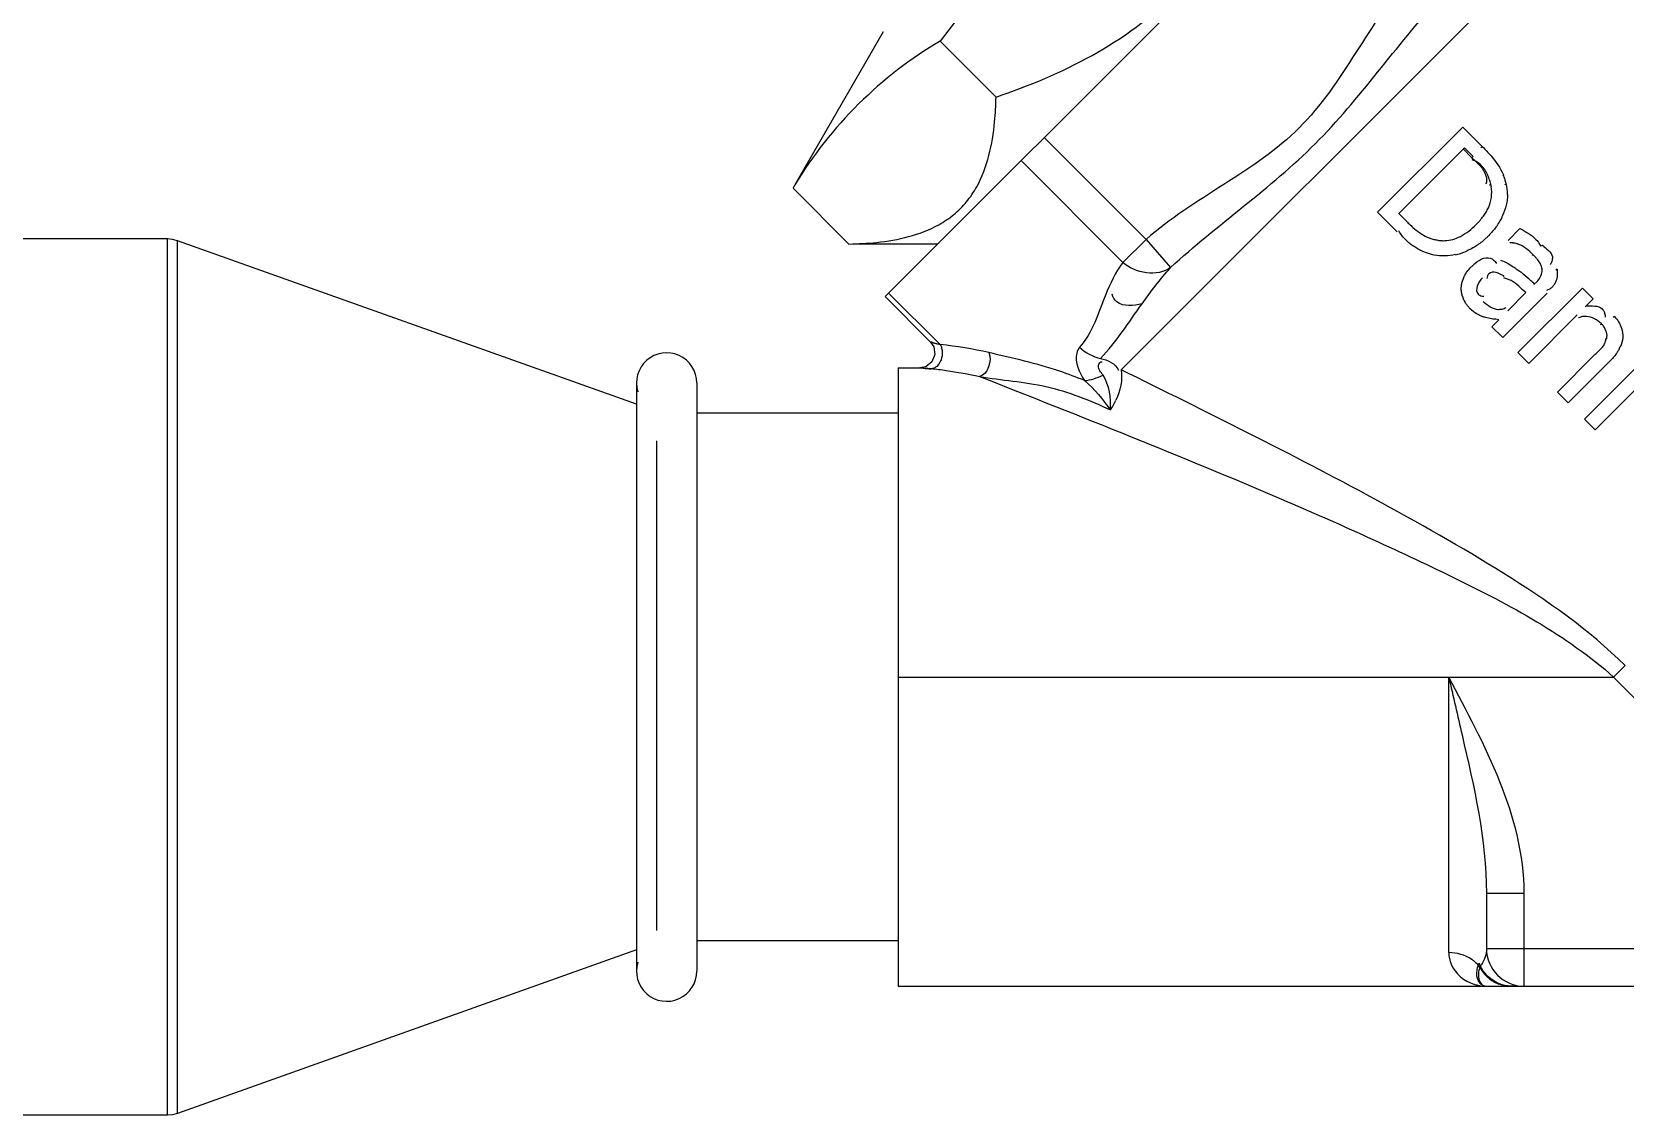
# Model space of a CAD drawing. Header units: millimetres. Extents: x 0 to 10500, y 0 to 7425.
# Drawn here: x 2671.8 to 2777.4, y 4685.1 to 4757 of the extents above; entities that cross this region are included whole.
import ezdxf

# ---------------------------------------------------------------- set-up
doc = ezdxf.new("R2010")
doc.units = ezdxf.units.MM
doc.header["$LTSCALE"] = 577.5
doc.layers.get('0').update_dxf_attribs({"linetype": 'CONTINUOUS'})

msp = doc.modelspace()

# ---------------------------------------------------------------- linework, layer by layer
at = {"color": 6, "linetype": 'Continuous'}
for p, q in [((2766.98, 4778.04), (2728.33, 4739.4)), ((2774.17, 4764.73), (2743.98, 4734.54)), ((2728.21, 4756.95), (2722.36, 4746.81)), ((2735.69, 4752.63), (2731.98, 4756.34)), ((2766.63, 4750.64), (2760.98, 4744.99)), ((2766.63, 4750.64), (2767.92, 4749.35)), ((2745.63, 4743.19), (2738.88, 4749.94)), ((2762.38, 4744.89), (2766.75, 4749.26)), ((2767.24, 4748.6), (2766.67, 4749.18)), ((2766.75, 4749.26), (2767.32, 4748.69)), ((2767.92, 4749.35), (2767.82, 4749.26)), ((2744.1, 4741.66), (2737.35, 4748.41)), ((2767.24, 4748.6), (2767.32, 4748.69)), ((2768.41, 4746.78), (2768.49, 4746.86)), ((2769.42, 4746.81), (2769.51, 4746.89)), ((2722.23, 4746.59), (2725.94, 4742.88)), ((2762.28, 4743.69), (2760.98, 4744.99)), ((2762.96, 4744.33), (2762.39, 4744.9)), ((2762.28, 4743.69), (2762.28, 4743.69)), ((2762.95, 4744.32), (2762.96, 4744.33)), ((2767.52, 4744.18), (2767.48, 4744.14)), ((2770.42, 4743.91), (2769.63, 4743.12)), ((2680.76, 4743.22), (2652.1, 4743.22)), ((2680.76, 4685.12), (2680.76, 4743.22)), ((2681.1, 4743.19), (2680.76, 4743.22)), ((2681.43, 4743.1), (2681.1, 4743.19)), ((2681.43, 4685.24), (2681.43, 4743.1)), ((2711.85, 4732.26), (2681.43, 4743.1)), ((2731.82, 4742.88), (2726.36, 4742.88)), ((2744.1, 4741.66), (2745.63, 4743.19)), ((2745.63, 4743.19), (2747.26, 4741.32)), ((2764.89, 4743.13), (2764.91, 4743.15)), ((2768.3, 4743.39), (2768.25, 4743.35)), ((2771.91, 4742.81), (2771.84, 4742.73)), ((2764.22, 4742.3), (2763.98, 4742.39)), ((2764.48, 4742.21), (2764.22, 4742.3)), ((2764.74, 4742.15), (2764.48, 4742.21)), ((2764.74, 4742.15), (2764.74, 4742.14)), ((2769.18, 4741.8), (2769.14, 4741.76)), ((2771.28, 4742.18), (2771.22, 4742.12)), ((2767.14, 4741.32), (2767.13, 4741.3)), ((2767.91, 4740.61), (2767.93, 4740.63)), ((2769.34, 4740.73), (2769.37, 4740.76)), ((2771.88, 4741.3), (2771.82, 4741.24)), ((2772.88, 4741.21), (2772.81, 4741.15)), ((2728.33, 4739.4), (2731.35, 4736.38)), ((2728.57, 4739.63), (2731.99, 4736.21)), ((2766.53, 4739.84), (2766.53, 4739.96)), ((2766.53, 4739.96), (2766.53, 4739.96)), ((2769.28, 4736.69), (2772.22, 4739.63)), ((2770.82, 4739.66), (2769.61, 4738.45)), ((2774.56, 4739.96), (2770.28, 4735.68)), ((2771.53, 4740.37), (2771.35, 4740.19)), ((2774.56, 4739.96), (2775.27, 4739.25)), ((2767.06, 4738.66), (2767.07, 4738.67)), ((2767.98, 4739.07), (2767.99, 4739.08)), ((2774.74, 4738.72), (2775.27, 4739.25)), ((2768.13, 4738.01), (2768.13, 4738.01)), ((2768.23, 4737.98), (2768.13, 4738.01)), ((2768.33, 4737.96), (2768.23, 4737.98)), ((2768.44, 4737.94), (2768.33, 4737.96)), ((2768.63, 4737.91), (2768.44, 4737.94)), ((2769.02, 4737.86), (2768.56, 4737.4)), ((2769.28, 4736.69), (2768.56, 4737.4)), ((2768.83, 4737.89), (2768.63, 4737.91)), ((2769.02, 4737.86), (2768.83, 4737.89)), ((2771, 4734.97), (2774.21, 4738.18)), ((2775.82, 4737.59), (2775.76, 4737.53)), ((2776.68, 4738.07), (2776.61, 4738)), ((2731.35, 4736.38), (2731.56, 4736.06)), ((2776.17, 4736.61), (2776.11, 4736.56)), ((2731.64, 4735.55), (2731.44, 4735.07)), ((2731.56, 4736.06), (2731.64, 4735.55)), ((2771, 4734.97), (2770.28, 4735.68)), ((2775.35, 4735.52), (2772.9, 4733.07)), ((2729.2, 4734.67), (2729.2, 4693.67)), ((2729.2, 4734.67), (2730.65, 4734.67)), ((2731.04, 4734.75), (2730.64, 4734.67)), ((2731.44, 4735.07), (2731.04, 4734.75)), ((2773.61, 4732.35), (2776.41, 4735.14)), ((2778.38, 4734.96), (2774.69, 4731.27)), ((2775.41, 4730.56), (2779.1, 4734.25)), ((2711.85, 4733.66), (2711.85, 4694.68)), ((2715.85, 4733.66), (2715.85, 4694.68)), ((2773.61, 4732.35), (2772.9, 4733.07)), ((2743.28, 4731.88), (2743.41, 4732.09)), ((2743.41, 4732.09), (2743.53, 4732.31)), ((2743.53, 4732.31), (2743.64, 4732.54)), ((2729.2, 4731.67), (2715.85, 4731.67)), ((2775.41, 4730.56), (2774.69, 4731.27)), ((2713.18, 4729.84), (2713.18, 4697.36)), ((2729.2, 4714.17), (2776.63, 4714.17)), ((2765.7, 4695.9), (2765.7, 4714.17)), ((2776.63, 4714.17), (2777.39, 4714.93)), ((2780.7, 4710.1), (2776.63, 4714.17)), ((2768.2, 4699.85), (2768.2, 4696.17)), ((2768.2, 4699.85), (2770.7, 4699.85)), ((2770.7, 4693.67), (2770.7, 4699.85)), ((2729.2, 4696.67), (2715.85, 4696.67)), ((2768.2, 4696.17), (2783.2, 4696.17)), ((2711.85, 4696.08), (2681.43, 4685.24)), ((2729.2, 4693.67), (2768.2, 4693.67)), ((2768.31, 4693.67), (2785.7, 4693.67)), ((2680.76, 4685.12), (2652.1, 4685.12)), ((2681.1, 4685.15), (2680.76, 4685.12)), ((2681.43, 4685.24), (2681.1, 4685.15))]:
    msp.add_line(p, q, dxfattribs=at)
at = {"color": 2, "linetype": 'Continuous'}
for p, q in [((2768.2, 4693.67), (2768.31, 4693.67)), ((2769.86, 4693.68), (2770.12, 4693.68)), ((2770.12, 4693.68), (2769.9, 4693.67))]:
    msp.add_line(p, q, dxfattribs=at)
at = {"color": 6, "linetype": 'Continuous'}
for centre, radius, start, end in [((2811.73, 4695.36), 100.39, 127.4011, 142.5989), ((2755.51, 4726.97), 38.63, 149.097, 149.476), ((2766.46, 4746.36), 2.09, 9.0954, 14.0059), ((2766.13, 4746.1), 3.47, 17.9296, 23.3263), ((2766.49, 4746.22), 3.09, 12.5463, 17.9215), ((2766.16, 4746.17), 3.43, 0.1102, 12.227), ((2728.91, 4749.66), 6.25, 309.5552, 320.4448), ((2764.9, 4746.88), 4.87, 322.9173, 324.8232), ((2764.61, 4747.08), 5.22, 313.3588, 315.003), ((2769.83, 4741.57), 1.39, 84.3234, 92.9786), ((2765.29, 4746.1), 4.02, 282.368, 291.8137), ((2760.78, 4728.88), 15.53, 50.5677, 51.6051), ((2755.48, 4722.4), 23.9, 49.0361, 50.6321), ((2768.44, 4739.99), 1.92, 197.4358, 210.5636), ((2755.34, 4722.23), 24.12, 48.2706, 49.0347), ((2769, 4740.6), 2.74, 225.0073, 233.6014), ((2768.93, 4740.5), 2.62, 233.5552, 242.4466), ((2775.07, 4738.01), 1, 12.856, 16.5864), ((2713.85, 4733.67), 2, 0, 197.0554), ((2774.77, 4737.14), 2.54, 330.9226, 334.4216), ((2729.48, 4712.89), 21.79, 82.3217, 85.0067), ((2770.7, 4696.17), 2.5, 180, 270), ((2713.85, 4694.67), 2, 162.9446, 360), ((2765.84, 4693.41), 2.46, 50.6649, 55.8936), ((2765.91, 4693.49), 2.35, 40.8763, 50.7065), ((2765.97, 4693.55), 2.26, 37.258, 40.8313), ((2765.26, 4696.6), 3.02, 328.4481, 330.2352), ((2765.19, 4696.64), 3.1, 326.2699, 328.4471), ((2769.94, 4696.11), 2.48, 208.8167, 228.6332), ((2769.87, 4696.03), 2.37, 228.6377, 249.0895), ((2768.19, 4696.41), 2.73, 252.628, 255.3697), ((2768.2, 4696.43), 2.75, 255.3696, 258.1349), ((2768.2, 4696.46), 2.79, 258.1444, 267.4714), ((2768.2, 4696.47), 2.79, 267.4645, 269.9974), ((2769.84, 4695.97), 2.3, 249.1208, 269.9782)]:
    msp.add_arc(centre, radius, start, end, dxfattribs=at)
at = {"color": 2, "linetype": 'Continuous'}
for centre, radius, start, end in [((2770.05, 4696.13), 2.52, 201.7295, 207.9148), ((2768.24, 4822.66), 128.99, 270.0319, 270.2704), ((2767.82, 4911.72), 218.05, 270.2694, 270.418), ((2768.25, 4859.54), 165.87, 270.3999, 270.5179)]:
    msp.add_arc(centre, radius, start, end, dxfattribs=at)
at = {"color": 6, "linetype": 'Continuous'}
for points in [[(2735.69, 4752.63), (2740.03, 4754.08), (2748.66, 4758.43), (2753.01, 4767.06), (2754.46, 4771.4)], [(2731.98, 4756.34), (2728.09, 4754.05), (2724.68, 4750.68), (2722.36, 4746.81)], [(2767.24, 4748.6), (2767.6, 4748.25), (2768.03, 4747.9), (2768.16, 4747.41)], [(2768.51, 4748.72), (2768.83, 4748.35), (2769.12, 4747.93), (2769.32, 4747.48)], [(2733.73, 4745.68), (2733.99, 4745.99), (2734.21, 4746.33), (2734.41, 4746.68)], [(2768.33, 4745.29), (2768.52, 4745.72), (2768.6, 4746.22), (2768.52, 4746.69)], [(2769.59, 4746.17), (2769.59, 4745.69), (2769.47, 4745.2), (2769.27, 4744.77)], [(2731.89, 4744.16), (2732.24, 4744.36), (2732.58, 4744.58), (2732.89, 4744.84)], [(2727.77, 4742.99), (2729.19, 4743.14), (2730.64, 4743.47), (2731.89, 4744.16)], [(2763.44, 4743.88), (2763.73, 4743.64), (2764.05, 4743.43), (2764.4, 4743.29)], [(2766.47, 4743.39), (2766.86, 4743.59), (2767.21, 4743.87), (2767.52, 4744.18)], [(2770.42, 4743.91), (2770.79, 4743.71), (2771.16, 4743.51), (2771.46, 4743.21)], [(2725.94, 4742.88), (2726.55, 4742.9), (2727.16, 4742.93), (2727.77, 4742.99)], [(2765.43, 4743.11), (2765.79, 4743.12), (2766.15, 4743.22), (2766.47, 4743.39)], [(2771.28, 4742.18), (2771.01, 4742.45), (2770.71, 4742.72), (2770.35, 4742.86)], [(2771.91, 4742.81), (2772.15, 4742.57), (2772.52, 4742.36), (2772.57, 4742.03)], [(2744.1, 4741.66), (2743.6, 4741.01), (2743.25, 4740.25), (2742.95, 4739.49)], [(2747.26, 4741.32), (2746.42, 4740.68), (2744.87, 4740.94), (2744.1, 4741.66)], [(2766.15, 4742.18), (2765.69, 4742.08), (2765.2, 4742.06), (2764.74, 4742.15)], [(2767.31, 4741.48), (2767.62, 4741.76), (2768.08, 4742.09), (2768.47, 4741.94)], [(2745.37, 4738.92), (2745.96, 4739.75), (2746.58, 4740.56), (2747.26, 4741.32)], [(2767.93, 4740.63), (2767.67, 4740.37), (2767.39, 4739.82), (2767.65, 4739.56)], [(2769.37, 4740.76), (2769.07, 4740.92), (2768.6, 4741.15), (2768.36, 4740.91)], [(2770.82, 4739.66), (2770.49, 4739.93), (2770.2, 4740.26), (2769.83, 4740.46)], [(2742.95, 4739.49), (2742.46, 4738.3), (2742.09, 4736.99), (2741.23, 4736.04)], [(2742.62, 4735.3), (2743.66, 4736.39), (2744.48, 4737.69), (2745.37, 4738.92)], [(2767.99, 4739.08), (2768.26, 4738.81), (2768.61, 4738.57), (2768.99, 4738.55)], [(2774.81, 4738.78), (2775.17, 4738.76), (2775.62, 4738.84), (2775.88, 4738.58)], [(2775.82, 4737.59), (2775.56, 4737.85), (2775.2, 4738.05), (2774.84, 4738.08)], [(2777.16, 4737.31), (2777.3, 4736.91), (2777.25, 4736.42), (2777.06, 4736.04)], [(2732.12, 4735.72), (2732.14, 4735.38), (2732.02, 4735), (2731.76, 4734.77)], [(2735.21, 4735.68), (2734.15, 4735.92), (2733.08, 4736.11), (2731.99, 4736.21)], [(2735.21, 4735.68), (2735.44, 4735.16), (2735.15, 4734.23), (2734.6, 4734.1)], [(2741.23, 4736.04), (2741.61, 4735.67), (2742.1, 4735.4), (2742.62, 4735.3)], [(2742.62, 4735.3), (2743.08, 4735.2), (2743.65, 4734.96), (2743.8, 4734.51)], [(2732.39, 4734.49), (2733.13, 4734.39), (2733.87, 4734.26), (2734.6, 4734.1)], [(2741.55, 4733.83), (2741.98, 4733.85), (2742.39, 4734.01), (2742.78, 4734.19)], [(2743.28, 4731.88), (2743.32, 4732.67), (2743.2, 4733.53), (2742.78, 4734.19)], [(2743.98, 4734.54), (2744.1, 4733.87), (2743.91, 4733.16), (2743.64, 4732.54)], [(2741.55, 4733.83), (2742.22, 4733.27), (2742.76, 4732.57), (2743.28, 4731.88)], [(2770.7, 4699.85), (2770.7, 4704.91), (2768.06, 4709.7), (2765.7, 4714.17)], [(2768.2, 4696.17), (2768.2, 4695.8), (2768.07, 4695.42), (2767.88, 4695.1)], [(2767.22, 4695.44), (2766.78, 4695.74), (2766.23, 4695.9), (2765.7, 4695.9)]]:
    msp.add_open_spline(points, degree=3, dxfattribs=at)
for points, knots in [([(2763.18, 4760.75), (2760.43, 4757.59), (2756.97, 4749.41), (2748.78, 4745.95), (2745.63, 4743.19)], [0, 0, 0, 0, 0.500014, 1, 1, 1, 1]), ([(2747.26, 4741.32), (2750.35, 4744.18), (2757.42, 4748.95), (2762.19, 4756.03), (2765.05, 4759.11)], [0, 0, 0, 0, 0.499981, 1, 1, 1, 1]), ([(2734.41, 4746.68), (2735.13, 4747.98), (2735.57, 4750.05), (2735.68, 4752.08), (2735.69, 4752.63)], [0, 0, 0, 0, 0.730518, 1, 1, 1, 1]), ([(2767.92, 4749.35), (2768.02, 4749.25), (2768.22, 4749.04), (2768.42, 4748.83), (2768.51, 4748.72)], [0, 0, 0, 0, 0.499869, 1, 1, 1, 1]), ([(2767.86, 4748.09), (2767.78, 4748.17), (2767.59, 4748.32), (2767.37, 4748.42), (2767.26, 4748.46)], [0, 0, 0, 0, 0.487363, 1, 1, 1, 1]), ([(2768.26, 4747.5), (2768.21, 4747.61), (2768.09, 4747.82), (2767.94, 4748.01), (2767.86, 4748.09)], [0, 0, 0, 0, 0.50249, 1, 1, 1, 1]), ([(2768.16, 4747.41), (2768.19, 4747.33), (2768.22, 4747.14), (2768.19, 4746.94), (2768.17, 4746.85)], [0, 0, 0, 0, 0.476399, 1, 1, 1, 1]), ([(2768.49, 4746.86), (2768.46, 4746.97), (2768.39, 4747.19), (2768.31, 4747.4), (2768.26, 4747.5)], [0, 0, 0, 0, 0.49718, 1, 1, 1, 1]), ([(2767.52, 4744.18), (2767.61, 4744.27), (2767.78, 4744.45), (2767.93, 4744.64), (2768, 4744.73)], [0, 0, 0, 0, 0.500184, 1, 1, 1, 1]), ([(2768, 4744.73), (2768.06, 4744.82), (2768.18, 4745), (2768.28, 4745.19), (2768.33, 4745.29)], [0, 0, 0, 0, 0.499315, 1, 1, 1, 1]), ([(2769.27, 4744.77), (2769.22, 4744.64), (2769.1, 4744.41), (2768.95, 4744.18), (2768.88, 4744.08)], [0, 0, 0, 0, 0.49884, 1, 1, 1, 1]), ([(2762.86, 4743.15), (2762.77, 4743.24), (2762.6, 4743.43), (2762.46, 4743.64), (2762.39, 4743.75)], [0, 0, 0, 0, 0.500475, 1, 1, 1, 1]), ([(2762.96, 4744.33), (2763.04, 4744.25), (2763.2, 4744.1), (2763.36, 4743.95), (2763.44, 4743.88)], [0, 0, 0, 0, 0.499828, 1, 1, 1, 1]), ([(2768.78, 4743.94), (2768.71, 4743.85), (2768.55, 4743.66), (2768.38, 4743.48), (2768.3, 4743.39)], [0, 0, 0, 0, 0.501407, 1, 1, 1, 1]), ([(2763.4, 4742.71), (2763.3, 4742.77), (2763.11, 4742.91), (2762.94, 4743.06), (2762.86, 4743.15)], [0, 0, 0, 0, 0.501154, 1, 1, 1, 1]), ([(2763.98, 4742.39), (2763.88, 4742.44), (2763.68, 4742.53), (2763.49, 4742.65), (2763.4, 4742.71)], [0, 0, 0, 0, 0.498965, 1, 1, 1, 1]), ([(2764.4, 4743.29), (2764.48, 4743.26), (2764.65, 4743.2), (2764.82, 4743.16), (2764.91, 4743.15)], [0, 0, 0, 0, 0.501105, 1, 1, 1, 1]), ([(2764.91, 4743.15), (2764.99, 4743.13), (2765.17, 4743.11), (2765.34, 4743.1), (2765.43, 4743.11)], [0, 0, 0, 0, 0.498739, 1, 1, 1, 1]), ([(2767.6, 4742.81), (2767.47, 4742.72), (2767.21, 4742.56), (2766.93, 4742.43), (2766.78, 4742.37)], [0, 0, 0, 0, 0.49801, 1, 1, 1, 1]), ([(2768.19, 4743.29), (2768.1, 4743.2), (2767.91, 4743.03), (2767.71, 4742.88), (2767.6, 4742.81)], [0, 0, 0, 0, 0.498901, 1, 1, 1, 1]), ([(2770.35, 4742.86), (2770.29, 4742.88), (2770.16, 4742.92), (2770.03, 4742.95), (2769.96, 4742.95)], [0, 0, 0, 0, 0.495718, 1, 1, 1, 1]), ([(2771.46, 4743.21), (2771.52, 4743.15), (2771.65, 4743), (2771.75, 4742.84), (2771.8, 4742.75)], [0, 0, 0, 0, 0.491718, 1, 1, 1, 1]), ([(2768.47, 4741.94), (2768.54, 4741.92), (2768.7, 4741.82), (2768.81, 4741.68), (2768.86, 4741.6)], [0, 0, 0, 0, 0.447614, 1, 1, 1, 1]), ([(2769.18, 4741.8), (2769.3, 4741.76), (2769.56, 4741.64), (2769.79, 4741.5), (2769.91, 4741.42)], [0, 0, 0, 0, 0.498821, 1, 1, 1, 1]), ([(2771.55, 4741.9), (2771.5, 4741.95), (2771.42, 4742.05), (2771.33, 4742.14), (2771.28, 4742.18)], [0, 0, 0, 0, 0.503674, 1, 1, 1, 1]), ([(2771.88, 4741.3), (2771.86, 4741.41), (2771.76, 4741.63), (2771.62, 4741.81), (2771.55, 4741.9)], [0, 0, 0, 0, 0.492945, 1, 1, 1, 1]), ([(2772.5, 4741.65), (2772.49, 4741.63), (2772.46, 4741.58), (2772.44, 4741.54), (2772.42, 4741.52)], [0, 0, 0, 0, 0.480746, 1, 1, 1, 1]), ([(2772.53, 4741.72), (2772.52, 4741.71), (2772.51, 4741.69), (2772.5, 4741.66), (2772.5, 4741.65)], [0, 0, 0, 0, 0.489415, 1, 1, 1, 1]), ([(2772.57, 4742.03), (2772.57, 4741.98), (2772.57, 4741.87), (2772.55, 4741.78), (2772.53, 4741.72)], [0, 0, 0, 0, 0.465715, 1, 1, 1, 1]), ([(2766.61, 4740.42), (2766.63, 4740.5), (2766.69, 4740.66), (2766.77, 4740.82), (2766.81, 4740.89)], [0, 0, 0, 0, 0.498985, 1, 1, 1, 1]), ([(2766.81, 4740.89), (2766.86, 4740.97), (2766.96, 4741.12), (2767.08, 4741.26), (2767.14, 4741.32)], [0, 0, 0, 0, 0.504526, 1, 1, 1, 1]), ([(2767.14, 4741.32), (2767.17, 4741.35), (2767.23, 4741.4), (2767.28, 4741.46), (2767.31, 4741.48)], [0, 0, 0, 0, 0.489003, 1, 1, 1, 1]), ([(2768.36, 4740.91), (2768.32, 4740.88), (2768.25, 4740.77), (2768.23, 4740.66), (2768.22, 4740.59)], [0, 0, 0, 0, 0.436728, 1, 1, 1, 1]), ([(2769.83, 4740.46), (2769.75, 4740.5), (2769.6, 4740.57), (2769.43, 4740.61), (2769.35, 4740.62)], [0, 0, 0, 0, 0.489165, 1, 1, 1, 1]), ([(2769.91, 4741.42), (2770, 4741.37), (2770.17, 4741.25), (2770.34, 4741.12), (2770.42, 4741.05)], [0, 0, 0, 0, 0.499289, 1, 1, 1, 1]), ([(2771.53, 4740.37), (2771.62, 4740.46), (2771.79, 4740.68), (2771.88, 4740.94), (2771.89, 4741.07)], [0, 0, 0, 0, 0.500288, 1, 1, 1, 1]), ([(2771.89, 4741.07), (2771.9, 4741.11), (2771.9, 4741.19), (2771.89, 4741.26), (2771.88, 4741.3)], [0, 0, 0, 0, 0.501843, 1, 1, 1, 1]), ([(2772.88, 4741.21), (2772.9, 4741.08), (2772.91, 4740.81), (2772.85, 4740.54), (2772.8, 4740.41)], [0, 0, 0, 0, 0.496815, 1, 1, 1, 1]), ([(2745.37, 4738.92), (2744.83, 4738.79), (2743.88, 4738.66), (2743.43, 4739.36), (2743.38, 4739.55)], [0, 0, 0, 0, 0.735666, 1, 1, 1, 1]), ([(2766.53, 4739.96), (2766.53, 4740.03), (2766.55, 4740.19), (2766.58, 4740.34), (2766.61, 4740.42)], [0, 0, 0, 0, 0.496554, 1, 1, 1, 1]), ([(2766.61, 4739.41), (2766.59, 4739.48), (2766.56, 4739.62), (2766.54, 4739.77), (2766.53, 4739.84)], [0, 0, 0, 0, 0.50361, 1, 1, 1, 1]), ([(2767.65, 4739.56), (2767.68, 4739.53), (2767.76, 4739.47), (2767.86, 4739.44), (2767.91, 4739.43)], [0, 0, 0, 0, 0.450064, 1, 1, 1, 1]), ([(2767.91, 4739.43), (2767.93, 4739.43), (2767.96, 4739.42), (2768, 4739.42), (2768.02, 4739.42)], [0, 0, 0, 0, 0.483623, 1, 1, 1, 1]), ([(2772.56, 4740.02), (2772.5, 4739.97), (2772.38, 4739.88), (2772.24, 4739.82), (2772.17, 4739.8)], [0, 0, 0, 0, 0.48848, 1, 1, 1, 1]), ([(2772.8, 4740.41), (2772.77, 4740.34), (2772.7, 4740.2), (2772.61, 4740.08), (2772.56, 4740.02)], [0, 0, 0, 0, 0.504992, 1, 1, 1, 1]), ([(2767.06, 4738.66), (2767.01, 4738.71), (2766.91, 4738.83), (2766.83, 4738.95), (2766.79, 4739.01)], [0, 0, 0, 0, 0.496326, 1, 1, 1, 1]), ([(2768.99, 4738.55), (2769.07, 4738.55), (2769.25, 4738.56), (2769.42, 4738.63), (2769.5, 4738.68)], [0, 0, 0, 0, 0.480235, 1, 1, 1, 1]), ([(2775.88, 4738.58), (2775.91, 4738.55), (2775.98, 4738.46), (2776.02, 4738.36), (2776.04, 4738.3)], [0, 0, 0, 0, 0.46315, 1, 1, 1, 1]), ([(2768.13, 4738.01), (2768.06, 4738.03), (2767.92, 4738.08), (2767.78, 4738.14), (2767.72, 4738.18)], [0, 0, 0, 0, 0.49832, 1, 1, 1, 1]), ([(2774.65, 4738.08), (2774.59, 4738.08), (2774.47, 4738.05), (2774.36, 4738.01), (2774.3, 4737.98)], [0, 0, 0, 0, 0.494175, 1, 1, 1, 1]), ([(2774.84, 4738.08), (2774.81, 4738.08), (2774.74, 4738.09), (2774.68, 4738.08), (2774.65, 4738.08)], [0, 0, 0, 0, 0.500669, 1, 1, 1, 1]), ([(2775.96, 4737.43), (2775.94, 4737.46), (2775.89, 4737.51), (2775.84, 4737.57), (2775.82, 4737.59)], [0, 0, 0, 0, 0.507917, 1, 1, 1, 1]), ([(2776.17, 4736.61), (2776.21, 4736.74), (2776.18, 4737.05), (2776.05, 4737.31), (2775.96, 4737.43)], [0, 0, 0, 0, 0.482825, 1, 1, 1, 1]), ([(2776.05, 4738.24), (2776.06, 4738.21), (2776.07, 4738.14), (2776.08, 4738.08), (2776.08, 4738.04)], [0, 0, 0, 0, 0.477505, 1, 1, 1, 1]), ([(2776.68, 4738.07), (2776.79, 4737.97), (2776.98, 4737.73), (2777.11, 4737.45), (2777.16, 4737.31)], [0, 0, 0, 0, 0.49814, 1, 1, 1, 1]), ([(2731.35, 4736.38), (2731.29, 4736.38), (2731.78, 4736.28), (2731.84, 4736.25), (2731.99, 4736.21)], [0, 0, 0, 0, 0.277929, 1, 1, 1, 1]), ([(2731.99, 4736.21), (2731.84, 4736.25), (2731.62, 4736.29), (2731.41, 4736.38), (2731.35, 4736.38)], [0, 0, 0, 0, 0.722597, 1, 1, 1, 1]), ([(2775.8, 4735.95), (2775.86, 4736.02), (2775.98, 4736.15), (2776.06, 4736.32), (2776.08, 4736.4)], [0, 0, 0, 0, 0.50486, 1, 1, 1, 1]), ([(2776.08, 4736.4), (2776.09, 4736.43), (2776.11, 4736.5), (2776.11, 4736.58), (2776.11, 4736.61)], [0, 0, 0, 0, 0.489539, 1, 1, 1, 1]), ([(2731.99, 4736.21), (2732.03, 4736.14), (2732.09, 4735.98), (2732.12, 4735.8), (2732.12, 4735.72)], [0, 0, 0, 0, 0.486878, 1, 1, 1, 1]), ([(2741.55, 4733.83), (2741.01, 4734.05), (2738.95, 4734.84), (2736.79, 4735.32), (2735.21, 4735.68)], [0, 0, 0, 0, 0.264693, 1, 1, 1, 1]), ([(2741.23, 4736.04), (2741.14, 4735.93), (2740.8, 4735.19), (2741.22, 4734.36), (2741.55, 4733.83)], [0, 0, 0, 0, 0.189114, 1, 1, 1, 1]), ([(2775.35, 4735.52), (2775.43, 4735.59), (2775.58, 4735.73), (2775.73, 4735.87), (2775.8, 4735.95)], [0, 0, 0, 0, 0.498148, 1, 1, 1, 1]), ([(2776.79, 4735.6), (2776.74, 4735.51), (2776.61, 4735.36), (2776.48, 4735.21), (2776.41, 4735.14)], [0, 0, 0, 0, 0.505843, 1, 1, 1, 1]), ([(2776.99, 4735.9), (2776.96, 4735.85), (2776.9, 4735.75), (2776.83, 4735.64), (2776.79, 4735.6)], [0, 0, 0, 0, 0.499207, 1, 1, 1, 1]), ([(2731.38, 4734.6), (2731.2, 4734.62), (2731.13, 4734.64), (2730.58, 4734.66), (2730.64, 4734.67)], [0, 0, 0, 0, 0.722451, 1, 1, 1, 1]), ([(2730.64, 4734.67), (2730.71, 4734.67), (2730.96, 4734.63), (2731.2, 4734.62), (2731.38, 4734.6)], [0, 0, 0, 0, 0.277043, 1, 1, 1, 1]), ([(2731.76, 4734.77), (2731.71, 4734.73), (2731.59, 4734.65), (2731.45, 4734.61), (2731.38, 4734.6)], [0, 0, 0, 0, 0.517124, 1, 1, 1, 1]), ([(2742.78, 4734.19), (2742.65, 4734.38), (2742.33, 4734.65), (2742.6, 4735.1), (2742.72, 4735.08)], [0, 0, 0, 0, 0.655921, 1, 1, 1, 1]), ([(2777.39, 4714.93), (2775.01, 4717.31), (2769.46, 4721.14), (2758.2, 4727.5), (2749.61, 4731.78), (2743.98, 4734.54)], [0, 0, 0, 0, 0.260012, 0.515566, 1, 1, 1, 1]), ([(2734.6, 4734.1), (2736.06, 4733.85), (2739.09, 4733.67), (2741.9, 4732.52), (2743.28, 4731.88)], [0, 0, 0, 0, 0.493805, 1, 1, 1, 1]), ([(2734.6, 4734.1), (2741.3, 4731.46), (2751.89, 4727.26), (2766.02, 4720.93), (2773.51, 4716.95), (2776.63, 4714.17)], [0, 0, 0, 0, 0.463295, 0.730961, 1, 1, 1, 1]), ([(2765.7, 4714.17), (2766, 4712.89), (2767.07, 4708.17), (2768.2, 4703.39), (2768.2, 4699.85)], [0, 0, 0, 0, 0.270859, 1, 1, 1, 1]), ([(2765.7, 4695.9), (2765.7, 4695.64), (2765.89, 4694.69), (2766.73, 4694), (2767.37, 4693.8)], [0, 0, 0, 0, 0.281761, 1, 1, 1, 1]), ([(2767.77, 4694.92), (2767.71, 4694.79), (2767.61, 4694.42), (2767.7, 4693.98), (2767.87, 4693.81)], [0, 0, 0, 0, 0.361932, 1, 1, 1, 1]), ([(2767.87, 4693.81), (2767.9, 4693.78), (2767.96, 4693.73), (2768.04, 4693.7), (2768.08, 4693.69)], [0, 0, 0, 0, 0.50945, 1, 1, 1, 1])]:
    msp.add_open_spline(points, degree=3, knots=knots, dxfattribs=at)
at = {"color": 2, "linetype": 'Continuous'}
for points, knots in [([(2767.71, 4695.2), (2767.64, 4695.07), (2767.56, 4694.81), (2767.54, 4694.55), (2767.54, 4694.43)], [0, 0, 0, 0, 0.567674, 1, 1, 1, 1]), ([(2767.54, 4694.43), (2767.55, 4694.34), (2767.58, 4694.16), (2767.66, 4694), (2767.71, 4693.94)], [0, 0, 0, 0, 0.543098, 1, 1, 1, 1]), ([(2768.28, 4694.34), (2768.19, 4694.43), (2768.02, 4694.63), (2767.88, 4694.84), (2767.82, 4694.96)], [0, 0, 0, 0, 0.498134, 1, 1, 1, 1]), ([(2767.71, 4693.94), (2767.76, 4693.87), (2767.87, 4693.77), (2768.01, 4693.7), (2768.08, 4693.69)], [0, 0, 0, 0, 0.528132, 1, 1, 1, 1]), ([(2768.08, 4693.69), (2768.1, 4693.68), (2768.14, 4693.67), (2768.19, 4693.67), (2768.2, 4693.67)], [0, 0, 0, 0, 0.571163, 1, 1, 1, 1]), ([(2769.9, 4693.67), (2769.77, 4693.67), (2769.51, 4693.69), (2769.26, 4693.76), (2769.14, 4693.8)], [0, 0, 0, 0, 0.499305, 1, 1, 1, 1])]:
    msp.add_open_spline(points, degree=3, knots=knots, dxfattribs=at)
msp.add_open_spline([(2769.14, 4693.8), (2768.82, 4693.92), (2768.52, 4694.11), (2768.28, 4694.34)], degree=3, dxfattribs=at)

doc.saveas('drawing.dxf')
